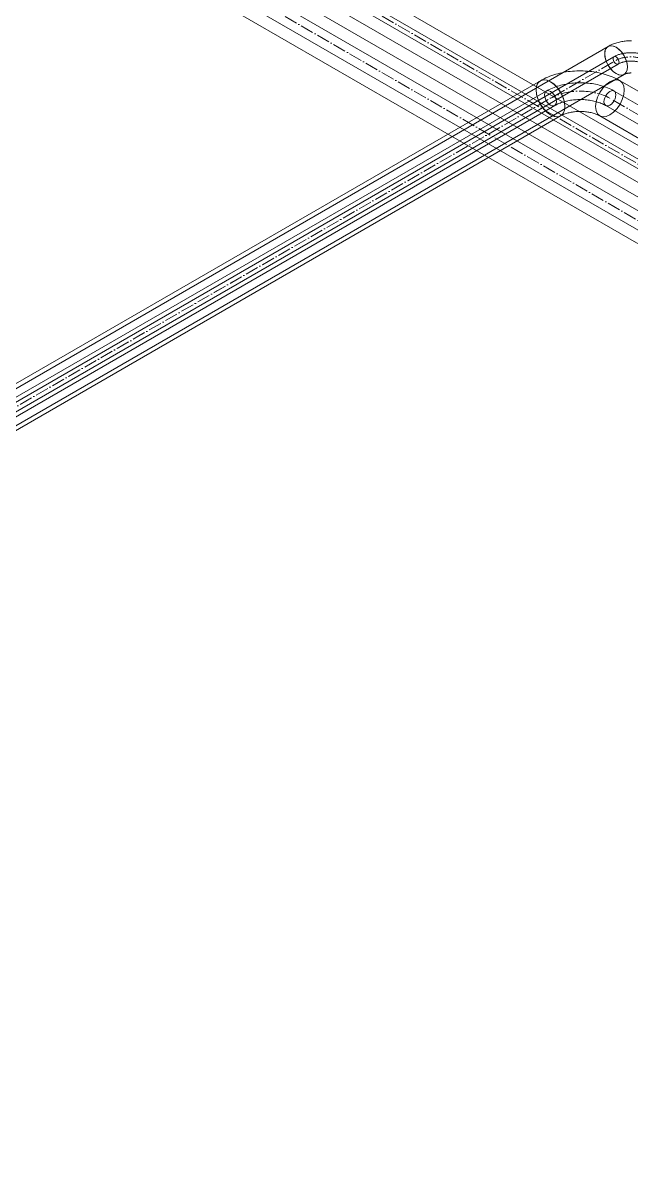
# Model space of a CAD drawing. Header units: millimetres. Extents: x -88595 to 880822, y -1054509 to -148035.
# Drawn here: x 419950 to 420410, y -342609 to -341736 of the extents above; entities that cross this region are included whole.
import ezdxf

# ---------------------------------------------------------------- set-up
doc = ezdxf.new("R2010")
doc.units = ezdxf.units.MM
doc.linetypes.add('$12$ADSK_Осевая', pattern=[14, 10, -2, 0, -2])
doc.linetypes.add('$13$ADSK_Осевая', pattern=[14, 10, -2, 0, -2])
for name, color, linetype, lineweight in [('Изоляция', 7, 'Continuous', 18), ('Трубопровод', 7, 'Continuous', 18), ('Трубопроводы', 7, 'Continuous', 18)]:
    doc.layers.add(name, color=color, linetype=linetype, lineweight=lineweight)

# ---------------------------------------------------------------- blocks, each defined once
blk = doc.blocks.new('$0$ADSK_МедьПайка_Отвод-гнутая труба - Отвод _гнутая труба_-V15-В_ОВ3_4')
at = {"layer": 'Трубопроводы', "color": 134, "true_color": 0x00a6a6}
for points in [[(-2637.63, 3057.07, 0), (-2637.78, 3058.5, 0), (-2638.23, 3060.01, 0), (-2638.95, 3061.5, 0), (-2639.88, 3062.86, 0), (-2640.96, 3064, 0), (-2642.12, 3064.85, 0), (-2643.28, 3065.34, 0), (-2644.37, 3065.45, 0), (-2645.3, 3065.16, 0), (-2646.01, 3064.5, 0), (-2646.46, 3063.51, 0), (-2646.61, 3062.26, 0)], [(-2645.3, 3065.16, 0), (-2644.19, 3065.78, 0), (-2643.06, 3066.36, 0), (-2641.89, 3066.91, 0), (-2640.7, 3067.42, 0), (-2639.48, 3067.91, 0), (-2638.24, 3068.37, 0), (-2636.98, 3068.79, 0), (-2635.69, 3069.18, 0), (-2634.38, 3069.54, 0), (-2633.05, 3069.87, 0), (-2631.71, 3070.17, 0), (-2630.35, 3070.43, 0), (-2628.98, 3070.66, 0), (-2627.6, 3070.86, 0), (-2626.21, 3071.03, 0), (-2624.81, 3071.17, 0), (-2623.4, 3071.27, 0), (-2621.99, 3071.34, 0), (-2620.57, 3071.38, 0), (-2619.15, 3071.38, 0), (-2617.74, 3071.35, 0), (-2616.32, 3071.29, 0), (-2614.92, 3071.2, 0), (-2613.51, 3071.07, 0), (-2612.12, 3070.91, 0), (-2610.73, 3070.72, 0), (-2609.36, 3070.5, 0), (-2607.99, 3070.24, 0), (-2606.65, 3069.95, 0), (-2605.32, 3069.63, 0), (-2604, 3069.28, 0), (-2602.71, 3068.9, 0), (-2601.44, 3068.48, 0), (-2600.19, 3068.04, 0), (-2598.97, 3067.56, 0), (-2597.77, 3067.05, 0), (-2596.6, 3066.51, 0), (-2595.45, 3065.94, 0), (-2594.34, 3065.33, 0), (-2594.05, 3065.16, 0)], [(-2592.73, 3062.26, 0), (-2592.88, 3063.51, 0), (-2593.33, 3064.5, 0), (-2594.05, 3065.16, 0), (-2594.98, 3065.45, 0), (-2596.06, 3065.34, 0), (-2597.22, 3064.85, 0), (-2598.38, 3064, 0), (-2599.47, 3062.86, 0), (-2600.4, 3061.5, 0), (-2601.11, 3060.01, 0), (-2601.56, 3058.5, 0), (-2601.71, 3057.07, 0)], [(-2646.61, 3062.26, 0), (-2646.46, 3060.83, 0), (-2646.01, 3059.32, 0), (-2645.3, 3057.83, 0), (-2644.37, 3056.47, 0), (-2643.28, 3055.33, 0), (-2642.12, 3054.48, 0), (-2640.96, 3053.98, 0), (-2639.88, 3053.88, 0), (-2638.95, 3054.16, 0), (-2638.23, 3054.83, 0), (-2637.78, 3055.82, 0), (-2637.63, 3057.07, 0)], [(-2638.95, 3054.16, 0), (-2638.22, 3054.57, 0), (-2637.45, 3054.96, 0), (-2636.65, 3055.34, 0), (-2635.81, 3055.7, 0), (-2634.94, 3056.05, 0), (-2634.04, 3056.38, 0), (-2633.11, 3056.69, 0), (-2632.15, 3056.98, 0), (-2631.17, 3057.26, 0), (-2630.16, 3057.51, 0), (-2629.13, 3057.73, 0), (-2628.08, 3057.94, 0), (-2627.01, 3058.12, 0), (-2625.93, 3058.27, 0), (-2624.84, 3058.41, 0), (-2623.74, 3058.51, 0), (-2622.62, 3058.59, 0), (-2621.51, 3058.65, 0), (-2620.38, 3058.68, 0), (-2619.26, 3058.68, 0), (-2618.14, 3058.66, 0), (-2617.02, 3058.61, 0), (-2615.9, 3058.54, 0), (-2614.8, 3058.44, 0), (-2613.7, 3058.31, 0), (-2612.62, 3058.16, 0), (-2611.55, 3057.99, 0), (-2610.49, 3057.79, 0), (-2609.46, 3057.57, 0), (-2608.44, 3057.32, 0), (-2607.45, 3057.06, 0), (-2606.49, 3056.77, 0), (-2605.55, 3056.47, 0), (-2604.64, 3056.14, 0), (-2603.76, 3055.8, 0), (-2602.91, 3055.44, 0), (-2602.1, 3055.06, 0), (-2601.33, 3054.67, 0), (-2600.59, 3054.27, 0), (-2600.4, 3054.16, 0)], [(-2601.71, 3057.07, 0), (-2601.56, 3055.82, 0), (-2601.11, 3054.83, 0), (-2600.4, 3054.16, 0), (-2599.47, 3053.88, 0), (-2598.38, 3053.98, 0), (-2597.22, 3054.48, 0), (-2596.06, 3055.33, 0), (-2594.98, 3056.47, 0), (-2594.05, 3057.83, 0), (-2593.33, 3059.32, 0), (-2592.88, 3060.83, 0), (-2592.73, 3062.26, 0)]]:
    blk.add_polyline3d(points, dxfattribs=at)
blk = doc.blocks.new('$0$ADSK_МедьПайка_Отвод-гнутая труба - Отвод _гнутая труба_-V16-В_ОВ3_4')
at = {"layer": 'Трубопроводы', "color": 190, "true_color": 0x8000ff}
for points in [[(-2590.31, 3086.99, 0), (-2590.39, 3087.7, 0), (-2590.61, 3088.45, 0), (-2590.97, 3089.2, 0), (-2591.43, 3089.88, 0), (-2591.97, 3090.45, 0), (-2592.55, 3090.87, 0), (-2593.13, 3091.12, 0), (-2593.68, 3091.17, 0), (-2594.14, 3091.03, 0), (-2594.5, 3090.7, 0), (-2594.72, 3090.2, 0), (-2594.8, 3089.58, 0)], [(-2594.14, 3091.03, 0), (-2593.59, 3091.34, 0), (-2593.02, 3091.63, 0), (-2592.44, 3091.9, 0), (-2591.84, 3092.16, 0), (-2591.23, 3092.4, 0), (-2590.61, 3092.63, 0), (-2589.98, 3092.84, 0), (-2589.34, 3093.04, 0), (-2588.68, 3093.22, 0), (-2588.02, 3093.38, 0), (-2587.35, 3093.53, 0), (-2586.67, 3093.67, 0), (-2585.98, 3093.78, 0), (-2585.29, 3093.88, 0), (-2584.6, 3093.97, 0), (-2583.9, 3094.03, 0), (-2583.19, 3094.08, 0), (-2582.49, 3094.12, 0), (-2581.78, 3094.14, 0), (-2581.07, 3094.14, 0), (-2580.36, 3094.13, 0), (-2579.66, 3094.1, 0), (-2578.95, 3094.05, 0), (-2578.25, 3093.99, 0), (-2577.55, 3093.91, 0), (-2576.86, 3093.81, 0), (-2576.17, 3093.7, 0), (-2575.49, 3093.57, 0), (-2574.82, 3093.43, 0), (-2574.15, 3093.27, 0), (-2573.5, 3093.09, 0), (-2572.85, 3092.9, 0), (-2572.21, 3092.69, 0), (-2571.59, 3092.47, 0), (-2570.98, 3092.23, 0), (-2570.38, 3091.97, 0), (-2569.79, 3091.7, 0), (-2569.22, 3091.42, 0), (-2568.66, 3091.12, 0), (-2568.52, 3091.03, 0)], [(-2567.86, 3089.58, 0), (-2567.93, 3090.2, 0), (-2568.16, 3090.7, 0), (-2568.52, 3091.03, 0), (-2568.98, 3091.17, 0), (-2569.52, 3091.12, 0), (-2570.1, 3090.87, 0), (-2570.68, 3090.45, 0), (-2571.23, 3089.88, 0), (-2571.69, 3089.2, 0), (-2572.05, 3088.45, 0), (-2572.27, 3087.7, 0), (-2572.35, 3086.99, 0)], [(-2594.8, 3089.58, 0), (-2594.72, 3088.86, 0), (-2594.5, 3088.11, 0), (-2594.14, 3087.36, 0), (-2593.68, 3086.68, 0), (-2593.13, 3086.11, 0), (-2592.55, 3085.69, 0), (-2591.97, 3085.44, 0), (-2591.43, 3085.39, 0), (-2590.97, 3085.53, 0), (-2590.61, 3085.86, 0), (-2590.39, 3086.36, 0), (-2590.31, 3086.99, 0)], [(-2590.97, 3085.53, 0), (-2590.6, 3085.73, 0), (-2590.22, 3085.93, 0), (-2589.82, 3086.12, 0), (-2589.4, 3086.3, 0), (-2588.96, 3086.47, 0), (-2588.51, 3086.64, 0), (-2588.05, 3086.8, 0), (-2587.57, 3086.94, 0), (-2587.08, 3087.08, 0), (-2586.57, 3087.2, 0), (-2586.06, 3087.32, 0), (-2585.53, 3087.42, 0), (-2585, 3087.51, 0), (-2584.46, 3087.59, 0), (-2583.91, 3087.65, 0), (-2583.36, 3087.71, 0), (-2582.8, 3087.75, 0), (-2582.25, 3087.77, 0), (-2581.68, 3087.79, 0), (-2581.12, 3087.79, 0), (-2580.56, 3087.78, 0), (-2580, 3087.75, 0), (-2579.45, 3087.72, 0), (-2578.89, 3087.67, 0), (-2578.34, 3087.61, 0), (-2577.8, 3087.53, 0), (-2577.27, 3087.44, 0), (-2576.74, 3087.34, 0), (-2576.22, 3087.23, 0), (-2575.72, 3087.11, 0), (-2575.22, 3086.98, 0), (-2574.74, 3086.84, 0), (-2574.27, 3086.68, 0), (-2573.81, 3086.52, 0), (-2573.37, 3086.35, 0), (-2572.95, 3086.17, 0), (-2572.54, 3085.98, 0), (-2572.16, 3085.79, 0), (-2571.79, 3085.59, 0), (-2571.69, 3085.53, 0)], [(-2572.35, 3086.99, 0), (-2572.27, 3086.36, 0), (-2572.05, 3085.86, 0), (-2571.69, 3085.53, 0), (-2571.23, 3085.39, 0), (-2570.68, 3085.44, 0), (-2570.1, 3085.69, 0), (-2569.52, 3086.11, 0), (-2568.98, 3086.68, 0), (-2568.52, 3087.36, 0), (-2568.16, 3088.11, 0), (-2567.93, 3088.86, 0), (-2567.86, 3089.58, 0)]]:
    blk.add_polyline3d(points, dxfattribs=at)

msp = doc.modelspace()

# ---------------------------------------------------------------- linework, layer by layer
at = {"layer": 'Изоляция', "color": 190, "true_color": 0x8000ff}
for p, q in [((424583.46, -344235.27), (419507.83, -341304.85)), ((419495.66, -341325.94), (424571.29, -344256.35)), ((420392.45, -341753.92), (419709.81, -342148.05)), ((419721.98, -342169.14), (420404.62, -341775.01))]:
    msp.add_line(p, q, dxfattribs=at)
at = {"layer": 'Изоляция', "color": 134, "true_color": 0x00a6a6}
for p, q in [((424548.29, -344254.04), (419483.63, -341329.96)), ((419468.28, -341356.54), (424532.94, -344280.63)), ((420341.29, -341779.79), (419720.41, -342138.26)), ((424625.46, -344218.48), (420401.54, -341779.79)), ((419735.76, -342164.85), (420356.64, -341806.38)), ((420386.19, -341806.38), (424610.11, -344245.06))]:
    msp.add_line(p, q, dxfattribs=at)
at = {"layer": 'Изоляция', "color": 190, "true_color": 0x8000ff}
for points in [[(420398.53, -341754.53, 0), (420396.62, -341753.67, 0), (420394.8, -341753.36, 0), (420393.16, -341753.6, 0), (420391.8, -341754.39, 0), (420390.78, -341755.68, 0), (420390.14, -341757.41, 0), (420389.92, -341759.5, 0)], [(420389.92, -341759.5, 0), (420390.22, -341757.09, 0), (420391.08, -341755.19, 0), (420392.45, -341753.92, 0), (420394.23, -341753.37, 0), (420396.31, -341753.58, 0), (420398.53, -341754.53, 0)], [(420392.45, -341753.92, 0), (420393.27, -341753.47, 0), (420394.09, -341753.05, 0), (420394.93, -341752.65, 0), (420395.78, -341752.28, 0), (420396.64, -341751.94, 0), (420397.5, -341751.62, 0), (420398.37, -341751.33, 0), (420399.24, -341751.07, 0), (420400.13, -341750.82, 0), (420401.01, -341750.6, 0), (420401.91, -341750.4, 0), (420402.81, -341750.23, 0), (420403.71, -341750.08, 0), (420404.61, -341749.95, 0), (420405.52, -341749.84, 0), (420406.43, -341749.75, 0), (420407.35, -341749.68, 0), (420408.26, -341749.64, 0), (420409.18, -341749.61, 0), (420410.09, -341749.61, 0)], [(420398.53, -341774.41, 0), (420396.31, -341772.78, 0), (420394.23, -341770.59, 0), (420392.45, -341767.98, 0), (420391.08, -341765.13, 0), (420390.22, -341762.24, 0), (420389.92, -341759.5, 0)], [(420389.92, -341759.5, 0), (420390.14, -341761.84, 0), (420390.78, -341764.31, 0), (420391.8, -341766.78, 0), (420393.17, -341769.14, 0), (420394.8, -341771.27, 0), (420396.62, -341773.06, 0), (420398.53, -341774.41, 0)], [(420398.53, -341754.53, 0), (420400.76, -341756.15, 0), (420402.84, -341758.34, 0), (420404.62, -341760.95, 0), (420405.99, -341763.8, 0), (420406.85, -341766.7, 0), (420407.14, -341769.44, 0)], [(420407.14, -341769.44, 0), (420406.93, -341767.1, 0), (420406.29, -341764.63, 0), (420405.26, -341762.15, 0), (420403.9, -341759.79, 0), (420402.27, -341757.67, 0), (420400.45, -341755.88, 0), (420398.53, -341754.53, 0)], [(420407.14, -341769.44, 0), (420406.85, -341771.84, 0), (420405.99, -341773.74, 0), (420404.62, -341775.01, 0), (420402.84, -341775.56, 0), (420400.76, -341775.36, 0), (420398.53, -341774.41, 0)], [(420398.53, -341774.41, 0), (420400.45, -341775.27, 0), (420402.27, -341775.58, 0), (420403.9, -341775.34, 0), (420405.27, -341774.55, 0), (420406.29, -341773.26, 0), (420406.93, -341771.53, 0), (420407.14, -341769.44, 0)], [(420404.62, -341775.01, 0), (420404.72, -341774.96, 0), (420404.84, -341774.9, 0), (420404.98, -341774.83, 0), (420405.15, -341774.76, 0), (420405.34, -341774.68, 0), (420405.55, -341774.6, 0), (420405.78, -341774.53, 0), (420406.02, -341774.45, 0), (420406.29, -341774.38, 0), (420406.57, -341774.31, 0), (420406.86, -341774.25, 0), (420407.17, -341774.19, 0), (420407.48, -341774.13, 0), (420407.81, -341774.09, 0), (420408.14, -341774.05, 0), (420408.48, -341774.01, 0), (420408.83, -341773.99, 0), (420409.18, -341773.97, 0), (420409.53, -341773.96, 0), (420409.89, -341773.96, 0)]]:
    msp.add_polyline3d(points, dxfattribs=at)
at = {"layer": 'Изоляция', "color": 134, "true_color": 0x00a6a6}
for points in [[(420348.97, -341780.55, 0), (420346.55, -341779.47, 0), (420344.25, -341779.08, 0), (420342.2, -341779.38, 0), (420340.48, -341780.37, 0), (420339.19, -341782, 0), (420338.38, -341784.19, 0), (420338.11, -341786.82, 0)], [(420338.11, -341786.82, 0), (420338.48, -341783.79, 0), (420339.57, -341781.39, 0), (420341.29, -341779.79, 0), (420343.54, -341779.1, 0), (420346.16, -341779.36, 0), (420348.97, -341780.55, 0)], [(420341.29, -341779.79, 0), (420342.66, -341779.03, 0), (420344.06, -341778.32, 0), (420345.48, -341777.65, 0), (420346.92, -341777.02, 0), (420348.39, -341776.43, 0), (420349.87, -341775.89, 0), (420351.37, -341775.39, 0), (420352.89, -341774.92, 0), (420354.43, -341774.5, 0), (420355.98, -341774.12, 0), (420357.54, -341773.77, 0), (420359.12, -341773.46, 0), (420360.71, -341773.19, 0), (420362.31, -341772.96, 0), (420363.91, -341772.77, 0), (420365.52, -341772.62, 0), (420367.14, -341772.5, 0), (420368.76, -341772.42, 0), (420370.38, -341772.38, 0), (420372.01, -341772.37, 0), (420373.63, -341772.4, 0), (420375.26, -341772.47, 0), (420376.87, -341772.58, 0), (420378.49, -341772.73, 0), (420380.09, -341772.91, 0), (420381.69, -341773.13, 0), (420383.28, -341773.39, 0), (420384.86, -341773.68, 0), (420386.43, -341774.02, 0), (420387.99, -341774.39, 0), (420389.53, -341774.81, 0), (420391.05, -341775.26, 0), (420392.56, -341775.75, 0), (420394.05, -341776.28, 0), (420395.52, -341776.86, 0), (420396.97, -341777.47, 0), (420398.39, -341778.13, 0), (420399.8, -341778.83, 0), (420401.17, -341779.58, 0), (420401.54, -341779.79, 0)], [(420393.87, -341780.55, 0), (420396.68, -341779.36, 0), (420399.29, -341779.1, 0), (420401.54, -341779.79, 0), (420403.27, -341781.39, 0), (420404.35, -341783.79, 0), (420404.72, -341786.82, 0)], [(420404.72, -341786.82, 0), (420404.35, -341783.79, 0), (420403.27, -341781.39, 0), (420401.54, -341779.79, 0), (420399.29, -341779.1, 0), (420396.68, -341779.36, 0), (420393.87, -341780.55, 0)], [(420348.97, -341805.62, 0), (420346.16, -341803.57, 0), (420343.54, -341800.81, 0), (420341.29, -341797.52, 0), (420339.57, -341793.93, 0), (420338.48, -341790.28, 0), (420338.11, -341786.82, 0)], [(420338.11, -341786.82, 0), (420338.38, -341789.77, 0), (420339.19, -341792.88, 0), (420340.48, -341796, 0), (420342.2, -341798.98, 0), (420344.26, -341801.66, 0), (420346.55, -341803.91, 0), (420348.97, -341805.62, 0)], [(420348.97, -341780.55, 0), (420351.77, -341782.6, 0), (420354.39, -341785.37, 0), (420356.64, -341788.66, 0), (420358.37, -341792.25, 0), (420359.45, -341795.9, 0), (420359.82, -341799.35, 0)], [(420359.82, -341799.35, 0), (420359.55, -341796.41, 0), (420358.74, -341793.29, 0), (420357.45, -341790.17, 0), (420355.73, -341787.19, 0), (420353.67, -341784.51, 0), (420351.38, -341782.26, 0), (420348.97, -341780.55, 0)], [(420383.01, -341799.35, 0), (420383.38, -341795.9, 0), (420384.47, -341792.25, 0), (420386.19, -341788.66, 0), (420388.44, -341785.37, 0), (420391.06, -341782.6, 0), (420393.87, -341780.55, 0)], [(420393.87, -341780.55, 0), (420391.06, -341782.6, 0), (420388.44, -341785.37, 0), (420386.19, -341788.66, 0), (420384.47, -341792.25, 0), (420383.38, -341795.9, 0), (420383.01, -341799.35, 0)], [(420404.72, -341786.82, 0), (420404.35, -341790.28, 0), (420403.27, -341793.93, 0), (420401.54, -341797.52, 0), (420399.29, -341800.81, 0), (420396.68, -341803.57, 0), (420393.87, -341805.62, 0)], [(420393.87, -341805.62, 0), (420396.68, -341803.57, 0), (420399.29, -341800.81, 0), (420401.54, -341797.52, 0), (420403.27, -341793.93, 0), (420404.35, -341790.28, 0), (420404.72, -341786.82, 0)], [(420359.82, -341799.35, 0), (420359.45, -341802.38, 0), (420358.37, -341804.78, 0), (420356.64, -341806.38, 0), (420354.39, -341807.07, 0), (420351.77, -341806.81, 0), (420348.97, -341805.62, 0)], [(420348.97, -341805.62, 0), (420351.38, -341806.7, 0), (420353.68, -341807.1, 0), (420355.73, -341806.79, 0), (420357.45, -341805.8, 0), (420358.75, -341804.17, 0), (420359.55, -341801.98, 0), (420359.82, -341799.35, 0)], [(420356.64, -341806.38, 0), (420357.1, -341806.12, 0), (420357.6, -341805.87, 0), (420358.15, -341805.61, 0), (420358.74, -341805.36, 0), (420359.36, -341805.11, 0), (420360.02, -341804.86, 0), (420360.72, -341804.63, 0), (420361.44, -341804.41, 0), (420362.2, -341804.2, 0), (420362.98, -341804.01, 0), (420363.79, -341803.83, 0), (420364.62, -341803.67, 0), (420365.47, -341803.52, 0), (420366.33, -341803.4, 0), (420367.22, -341803.29, 0), (420368.11, -341803.21, 0), (420369.01, -341803.14, 0), (420369.92, -341803.1, 0), (420370.84, -341803.07, 0), (420371.75, -341803.07, 0), (420372.66, -341803.09, 0), (420373.58, -341803.13, 0), (420374.48, -341803.19, 0), (420375.38, -341803.27, 0), (420376.26, -341803.37, 0), (420377.13, -341803.49, 0), (420377.99, -341803.63, 0), (420378.82, -341803.78, 0), (420379.64, -341803.96, 0), (420380.43, -341804.15, 0), (420381.19, -341804.35, 0), (420381.92, -341804.57, 0), (420382.63, -341804.8, 0), (420383.3, -341805.04, 0), (420383.93, -341805.29, 0), (420384.53, -341805.54, 0), (420385.09, -341805.8, 0), (420385.6, -341806.06, 0), (420386.07, -341806.31, 0), (420386.19, -341806.38, 0)], [(420393.87, -341805.62, 0), (420391.06, -341806.81, 0), (420388.44, -341807.07, 0), (420386.19, -341806.38, 0), (420384.47, -341804.78, 0), (420383.38, -341802.38, 0), (420383.01, -341799.35, 0)], [(420383.01, -341799.35, 0), (420383.38, -341802.38, 0), (420384.47, -341804.78, 0), (420386.19, -341806.38, 0), (420388.44, -341807.07, 0), (420391.06, -341806.81, 0), (420393.87, -341805.62, 0)]]:
    msp.add_polyline3d(points, dxfattribs=at)
at = {"layer": 'Трубопровод', "color": 190, "linetype": '$12$ADSK_Осевая', "true_color": 0x8000ff}
for p, q in [((424577.37, -344245.81), (419501.75, -341315.4)), ((424577.37, -344245.81), (419501.75, -341315.4)), ((419715.89, -342158.59), (420398.53, -341764.47)), ((419715.89, -342158.59), (420398.53, -341764.47))]:
    msp.add_line(p, q, dxfattribs=at)
at = {"layer": 'Трубопровод', "color": 190, "true_color": 0x8000ff}
for p, q in [((424578.96, -344243.06), (419503.33, -341312.65)), ((419500.16, -341318.15), (424575.79, -344248.56)), ((420396.95, -341761.72), (419714.31, -342155.84)), ((419717.48, -342161.34), (420400.12, -341767.22))]:
    msp.add_line(p, q, dxfattribs=at)
at = {"layer": 'Трубопровод', "color": 134, "linetype": '$12$ADSK_Осевая', "true_color": 0x00a6a6}
for p, q in [((424540.62, -344267.34), (419475.95, -341343.25)), ((424540.62, -344267.34), (419475.95, -341343.25)), ((419728.08, -342151.55), (420348.97, -341793.09)), ((419728.08, -342151.55), (420348.97, -341793.09)), ((424617.79, -344231.77), (420393.87, -341793.09)), ((424617.79, -344231.77), (420393.87, -341793.09))]:
    msp.add_line(p, q, dxfattribs=at)
at = {"layer": 'Трубопровод', "color": 134, "true_color": 0x00a6a6}
for p, q in [((424543.79, -344261.84), (419479.13, -341337.75)), ((419472.78, -341348.75), (424537.44, -344272.83)), ((420345.79, -341787.59), (419724.91, -342146.05)), ((424620.96, -344226.27), (420397.04, -341787.59)), ((419731.26, -342157.05), (420352.14, -341798.59)), ((420390.69, -341798.59), (424614.61, -344237.27))]:
    msp.add_line(p, q, dxfattribs=at)
at = {"layer": 'Трубопровод', "color": 190, "true_color": 0x8000ff}
for points in [[(420396.29, -341763.17, 0), (420396.36, -341762.55, 0), (420396.59, -341762.05, 0), (420396.95, -341761.72, 0), (420397.41, -341761.58, 0), (420397.95, -341761.63, 0), (420398.53, -341761.88, 0)], [(420398.53, -341761.88, 0), (420399.11, -341762.3, 0), (420399.66, -341762.87, 0), (420400.12, -341763.55, 0), (420400.48, -341764.29, 0), (420400.7, -341765.05, 0), (420400.78, -341765.76, 0)], [(420398.53, -341767.06, 0), (420397.95, -341766.64, 0), (420397.41, -341766.07, 0), (420396.95, -341765.39, 0), (420396.59, -341764.64, 0), (420396.36, -341763.89, 0), (420396.29, -341763.17, 0)], [(420400.78, -341765.76, 0), (420400.7, -341766.39, 0), (420400.48, -341766.89, 0), (420400.12, -341767.22, 0), (420399.66, -341767.36, 0), (420399.11, -341767.31, 0), (420398.53, -341767.06, 0)]]:
    msp.add_polyline3d(points, dxfattribs=at)
at = {"layer": 'Трубопровод', "color": 134, "true_color": 0x00a6a6}
for points in [[(420344.48, -341790.49, 0), (420344.63, -341789.24, 0), (420345.08, -341788.25, 0), (420345.79, -341787.59, 0), (420346.72, -341787.3, 0), (420347.8, -341787.41, 0), (420348.97, -341787.9, 0)], [(420348.97, -341787.9, 0), (420350.13, -341788.75, 0), (420351.21, -341789.89, 0), (420352.14, -341791.25, 0), (420352.85, -341792.74, 0), (420353.3, -341794.25, 0), (420353.46, -341795.68, 0)], [(420389.38, -341795.68, 0), (420389.53, -341794.25, 0), (420389.98, -341792.74, 0), (420390.69, -341791.25, 0), (420391.62, -341789.89, 0), (420392.7, -341788.75, 0), (420393.87, -341787.9, 0)], [(420393.87, -341787.9, 0), (420395.03, -341787.41, 0), (420396.11, -341787.3, 0), (420397.04, -341787.59, 0), (420397.76, -341788.25, 0), (420398.2, -341789.24, 0), (420398.36, -341790.49, 0)], [(420348.97, -341798.27, 0), (420347.8, -341797.42, 0), (420346.72, -341796.28, 0), (420345.79, -341794.92, 0), (420345.08, -341793.43, 0), (420344.63, -341791.92, 0), (420344.48, -341790.49, 0)], [(420353.46, -341795.68, 0), (420353.3, -341796.93, 0), (420352.85, -341797.92, 0), (420352.14, -341798.59, 0), (420351.21, -341798.87, 0), (420350.13, -341798.77, 0), (420348.97, -341798.27, 0)], [(420393.87, -341798.27, 0), (420392.7, -341798.77, 0), (420391.62, -341798.87, 0), (420390.69, -341798.59, 0), (420389.98, -341797.92, 0), (420389.53, -341796.93, 0), (420389.38, -341795.68, 0)], [(420398.36, -341790.49, 0), (420398.2, -341791.92, 0), (420397.76, -341793.43, 0), (420397.04, -341794.92, 0), (420396.11, -341796.28, 0), (420395.03, -341797.42, 0), (420393.87, -341798.27, 0)]]:
    msp.add_polyline3d(points, dxfattribs=at)
at = {"layer": 'Трубопроводы', "color": 190, "linetype": '$13$ADSK_Осевая', "true_color": 0x8000ff}
msp.add_ellipse((420409.76, -341770.95), major_axis=(15.87, 0), ratio=0.57735, start_param=0.785398, end_param=2.356194, dxfattribs=at)
at = {"layer": 'Трубопроводы', "color": 134, "linetype": '$13$ADSK_Осевая', "true_color": 0x00a6a6}
msp.add_ellipse((420371.42, -341806.05), major_axis=(31.75, 0), ratio=0.57735, start_param=0.785398, end_param=2.356194, dxfattribs=at)

# ---------------------------------------------------------------- block references
at = {"layer": 'Трубопроводы', "color": 190, "true_color": 0x8000ff}
msp.add_blockref('$0$ADSK_МедьПайка_Отвод-гнутая труба - Отвод _гнутая труба_-V16-В_ОВ3_4', (422991.09, -344852.75), dxfattribs=at)
at = {"layer": 'Трубопроводы', "color": 134, "true_color": 0x00a6a6}
msp.add_blockref('$0$ADSK_МедьПайка_Отвод-гнутая труба - Отвод _гнутая труба_-V15-В_ОВ3_4', (422991.09, -344852.75), dxfattribs=at)

doc.saveas('drawing.dxf')
